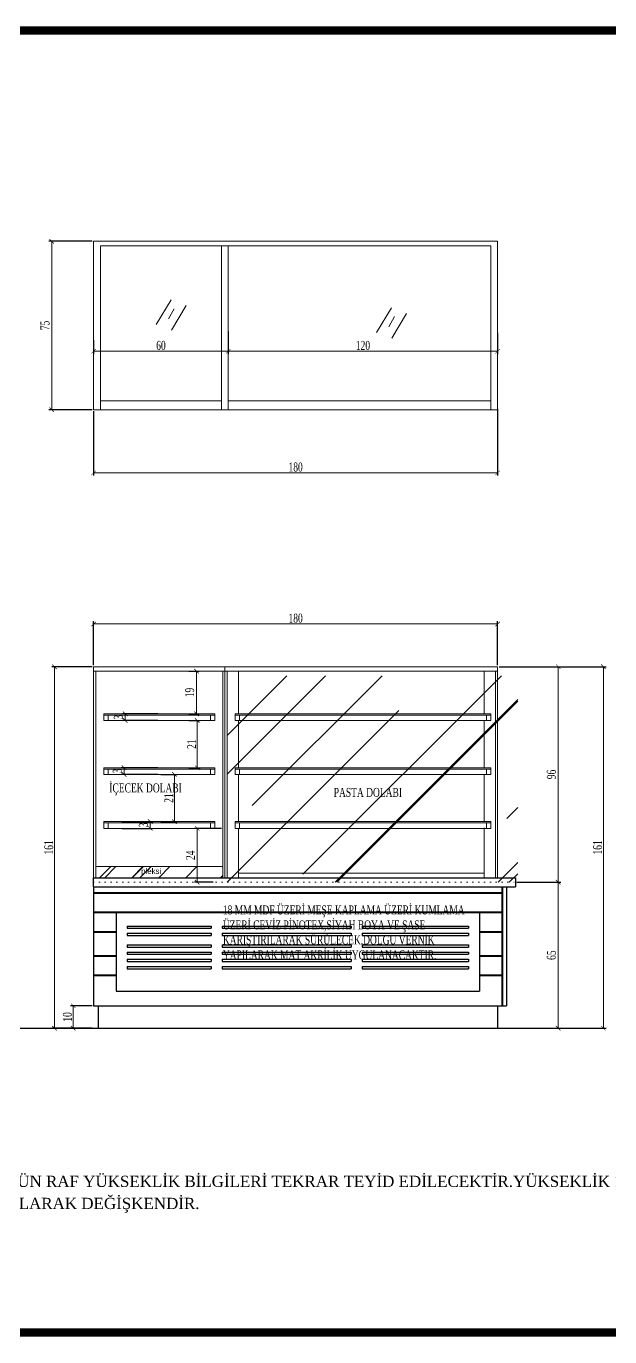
# Model space of a CAD drawing. Extents: x 58467 to 79089, y -33726 to -17391.
# Drawn here: x 69835 to 70095, y -17975 to -17391 of the extents above; entities that cross this region are included whole.
import ezdxf

# ---------------------------------------------------------------- set-up
doc = ezdxf.new("R2010")
doc.units = 0
doc.header["$LTSCALE"] = 100
doc.linetypes.add('DOT', pattern=[0.25, 0, -0.25])
doc.layers.add('OLCULENEDIRME', color=210, linetype='Continuous')
doc.layers.add('S2000-002 Çizgi', color=7, linetype='Continuous')
for name, color, linetype, lineweight in [('t_ahsap', 34, 'Continuous', 25), ('t_cam', 132, 'Continuous', 20), ('t_ince', 66, 'Continuous', 18), ('t_kutu p', 40, 'Continuous', 30), ('t_makine', 177, 'Continuous', 18), ('t_mermer', 155, 'Continuous', 20), ('t_olcu', 252, 'Continuous', 20), ('t_tarama', 252, 'Continuous', 15), ('t_yazı', 7, 'Continuous', 25)]:
    doc.layers.add(name, color=color, linetype=linetype, lineweight=lineweight)
doc.styles.add('antet', font='arial.ttf')
doc.styles.add('DC_TEXTSTYLE4', font='times.ttf', dxfattribs={"height": 0.2})
doc.styles.add('Ölçü50', font='georgia.ttf', dxfattribs={"width": 0.7})
doc.dimstyles.new('olcu10', dxfattribs={"dimtxt": 4, "dimasz": 2, "dimexe": 1.25, "dimexo": 0.625, "dimgap": 0.5, "dimtad": 1, "dimdec": 1, "dimzin": 9, "dimtxsty": 'Ölçü50', "dimblk": 'ARCHTICK', "dimcen": 2, "dimclrd": 256, "dimclre": 256, "dimclrt": 1, "dimazin": 2, "dimtfac": 1, "dimtdec": 1, "dimtix": 1, "dimtmove": 0, "dimatfit": 3, "dimldrblk": 'ARCHTICK', "dimfxl": 1, "dimlwd": -1, "dimarcsym": 0})

# ---------------------------------------------------------------- blocks, each defined once
blk = doc.blocks.new('_ArchTick')
at = {"layer": 'S2000-002 Çizgi', "color": 0, "const_width": 0.15}
blk.add_lwpolyline([(-0.5, -0.5), (0.5, 0.5)], dxfattribs=at)
blk = doc.blocks.new('*D207')
at = {"layer": 'DEFPOINTS', "color": 0, "transparency": 16777216}
for p in [(69864.99, -17676.51, 0), (69847.55, -17837.51), (69864.99, -17837.51, 0)]:
    blk.add_point(p, dxfattribs=at)
at = {"layer": 't_olcu', "lineweight": -2, "transparency": 16777216}
for p, q in [((69864.37, -17676.51), (69846.3, -17676.51)), ((69864.37, -17837.51), (69846.3, -17837.51))]:
    blk.add_line(p, q, dxfattribs=at)
at = {"layer": 't_olcu', "transparency": 16777216}
blk.add_line((69847.55, -17676.51), (69847.55, -17837.51), dxfattribs=at)
at = {"layer": 't_olcu', "transparency": 16777216, "xscale": 2, "yscale": 2, "zscale": 2}
for p, rotation in [((69847.55, -17676.51), 90), ((69847.55, -17837.51), 270)]:
    blk.add_blockref('_ArchTick', p, dxfattribs=dict(at, rotation=rotation))
at = {"layer": 't_olcu', "color": 1, "transparency": 16777216, "insert": (69844.98, -17757.01), "char_height": 4, "attachment_point": 5, "rotation": 90, "style": 'Ölçü50'}
blk.add_mtext('161', dxfattribs=at)
blk = doc.blocks.new('*D190')
at = {"layer": 'DEFPOINTS', "color": 0, "transparency": 16777216}
for p in [(70052.89, -17772.51, 0), (70052.89, -17837.51, 0), (70071.97, -17837.51)]:
    blk.add_point(p, dxfattribs=at)
at = {"layer": 't_olcu', "lineweight": -2, "transparency": 16777216}
for p, q in [((70053.52, -17772.51), (70073.22, -17772.51)), ((70053.52, -17837.51), (70073.22, -17837.51))]:
    blk.add_line(p, q, dxfattribs=at)
at = {"layer": 't_olcu', "transparency": 16777216}
blk.add_line((70071.97, -17772.51), (70071.97, -17837.51), dxfattribs=at)
at = {"layer": 't_olcu', "transparency": 16777216, "xscale": 2, "yscale": 2, "zscale": 2}
for p, rotation in [((70071.97, -17772.51), 90), ((70071.97, -17837.51), 270)]:
    blk.add_blockref('_ArchTick', p, dxfattribs=dict(at, rotation=rotation))
at = {"layer": 't_olcu', "color": 1, "transparency": 16777216, "insert": (70068.95, -17805.01), "char_height": 4, "attachment_point": 5, "rotation": 90, "style": 'Ölçü50'}
blk.add_mtext('65', dxfattribs=at)
blk = doc.blocks.new('*D208')
at = {"layer": 'DEFPOINTS', "color": 0, "transparency": 16777216}
for p in [(70044.99, -17676.51, 0), (70071.97, -17676.51), (70052.89, -17772.51, 0)]:
    blk.add_point(p, dxfattribs=at)
at = {"layer": 't_olcu', "lineweight": -2, "transparency": 16777216}
for p, q in [((70045.62, -17676.51), (70073.22, -17676.51)), ((70053.52, -17772.51), (70073.22, -17772.51))]:
    blk.add_line(p, q, dxfattribs=at)
at = {"layer": 't_olcu', "transparency": 16777216}
blk.add_line((70071.97, -17772.51), (70071.97, -17676.51), dxfattribs=at)
at = {"layer": 't_olcu', "transparency": 16777216, "xscale": 2, "yscale": 2, "zscale": 2}
for p, rotation in [((70071.97, -17676.51), 90), ((70071.97, -17772.51), 270)]:
    blk.add_blockref('_ArchTick', p, dxfattribs=dict(at, rotation=rotation))
at = {"layer": 't_olcu', "color": 1, "transparency": 16777216, "insert": (70068.94, -17724.51), "char_height": 4, "attachment_point": 5, "rotation": 90, "style": 'Ölçü50'}
blk.add_mtext('96', dxfattribs=at)
blk = doc.blocks.new('*D209')
at = {"layer": 'DEFPOINTS', "color": 0, "transparency": 16777216}
for p in [(70065.56, -17676.51), (70065.04, -17837.51, 0), (70092.09, -17837.51)]:
    blk.add_point(p, dxfattribs=at)
at = {"layer": 't_olcu', "lineweight": -2, "transparency": 16777216}
for p, q in [((70066.18, -17676.51), (70093.34, -17676.51)), ((70065.67, -17837.51), (70093.34, -17837.51))]:
    blk.add_line(p, q, dxfattribs=at)
at = {"layer": 't_olcu', "transparency": 16777216}
blk.add_line((70092.09, -17676.51), (70092.09, -17837.51), dxfattribs=at)
at = {"layer": 't_olcu', "transparency": 16777216, "xscale": 2, "yscale": 2, "zscale": 2}
for p, rotation in [((70092.09, -17676.51), 90), ((70092.09, -17837.51), 270)]:
    blk.add_blockref('_ArchTick', p, dxfattribs=dict(at, rotation=rotation))
at = {"layer": 't_olcu', "color": 1, "transparency": 16777216, "insert": (70089.53, -17757.01), "char_height": 4, "attachment_point": 5, "rotation": 90, "style": 'Ölçü50'}
blk.add_mtext('161', dxfattribs=at)
blk = doc.blocks.new('*D210')
at = {"layer": 'DEFPOINTS', "color": 0, "transparency": 16777216}
for p in [(70044.99, -17657.48), (69864.99, -17676.51, 0), (70044.99, -17676.51, 0)]:
    blk.add_point(p, dxfattribs=at)
at = {"layer": 't_olcu', "lineweight": -2, "transparency": 16777216}
for p, q in [((69864.99, -17675.89), (69864.99, -17656.23)), ((70044.99, -17675.89), (70044.99, -17656.23))]:
    blk.add_line(p, q, dxfattribs=at)
at = {"layer": 't_olcu', "transparency": 16777216}
blk.add_line((69864.99, -17657.48), (70044.99, -17657.48), dxfattribs=at)
at = {"layer": 't_olcu', "transparency": 16777216, "xscale": 2, "yscale": 2, "zscale": 2, "rotation": 180}
blk.add_blockref('_ArchTick', (69864.99, -17657.48), dxfattribs=at)
at = {"layer": 't_olcu', "transparency": 16777216, "xscale": 2, "yscale": 2, "zscale": 2}
blk.add_blockref('_ArchTick', (70044.99, -17657.48), dxfattribs=at)
at = {"layer": 't_olcu', "color": 1, "transparency": 16777216, "insert": (69954.99, -17654.91), "char_height": 4, "attachment_point": 5, "style": 'Ölçü50'}
blk.add_mtext('180', dxfattribs=at)
blk = doc.blocks.new('*D191')
at = {"layer": 'DEFPOINTS', "color": 0, "transparency": 16777216}
for p in [(69864.99, -17562.03, 0), (70044.99, -17560.96, 0), (70044.99, -17590.17)]:
    blk.add_point(p, dxfattribs=at)
at = {"layer": 't_olcu', "lineweight": -2, "transparency": 16777216}
for p, q in [((69864.99, -17562.65), (69864.99, -17591.42)), ((70044.99, -17561.58), (70044.99, -17591.42))]:
    blk.add_line(p, q, dxfattribs=at)
at = {"layer": 't_olcu', "transparency": 16777216}
blk.add_line((69864.99, -17590.17), (70044.99, -17590.17), dxfattribs=at)
at = {"layer": 't_olcu', "transparency": 16777216, "xscale": 2, "yscale": 2, "zscale": 2, "rotation": 180}
blk.add_blockref('_ArchTick', (69864.99, -17590.17), dxfattribs=at)
at = {"layer": 't_olcu', "transparency": 16777216, "xscale": 2, "yscale": 2, "zscale": 2}
blk.add_blockref('_ArchTick', (70044.99, -17590.17), dxfattribs=at)
at = {"layer": 't_olcu', "color": 1, "transparency": 16777216, "insert": (69954.99, -17587.59), "char_height": 4, "attachment_point": 5, "style": 'Ölçü50'}
blk.add_mtext('180', dxfattribs=at)
blk = doc.blocks.new('*D192')
at = {"layer": 'DEFPOINTS', "color": 0, "transparency": 16777216}
for p in [(69846.32, -17487.03), (69864.99, -17487.03, 0), (69864.99, -17562.03, 0)]:
    blk.add_point(p, dxfattribs=at)
at = {"layer": 't_olcu', "lineweight": -2, "transparency": 16777216}
for p, q in [((69864.37, -17487.03), (69845.07, -17487.03)), ((69864.37, -17562.03), (69845.07, -17562.03))]:
    blk.add_line(p, q, dxfattribs=at)
at = {"layer": 't_olcu', "transparency": 16777216}
blk.add_line((69846.32, -17562.03), (69846.32, -17487.03), dxfattribs=at)
at = {"layer": 't_olcu', "transparency": 16777216, "xscale": 2, "yscale": 2, "zscale": 2}
for p, rotation in [((69846.32, -17487.03), 90), ((69846.32, -17562.03), 270)]:
    blk.add_blockref('_ArchTick', p, dxfattribs=dict(at, rotation=rotation))
at = {"layer": 't_olcu', "color": 1, "transparency": 16777216, "insert": (69843.32, -17524.53), "char_height": 4, "attachment_point": 5, "rotation": 90, "style": 'Ölçü50'}
blk.add_mtext('75', dxfattribs=at)
blk = doc.blocks.new('*D193')
at = {"layer": 'DEFPOINTS', "color": 0, "transparency": 16777216}
for p in [(69924.99, -17526.53, 0), (69864.99, -17530.38, 0), (69924.99, -17535.98)]:
    blk.add_point(p, dxfattribs=at)
at = {"layer": 't_olcu', "lineweight": -2, "transparency": 16777216}
for p, q in [((69924.99, -17527.15), (69924.99, -17537.23)), ((69864.99, -17531.01), (69864.99, -17537.23))]:
    blk.add_line(p, q, dxfattribs=at)
at = {"layer": 't_olcu', "transparency": 16777216}
blk.add_line((69864.99, -17535.98), (69924.99, -17535.98), dxfattribs=at)
at = {"layer": 't_olcu', "transparency": 16777216, "xscale": 2, "yscale": 2, "zscale": 2, "rotation": 180}
blk.add_blockref('_ArchTick', (69864.99, -17535.98), dxfattribs=at)
at = {"layer": 't_olcu', "transparency": 16777216, "xscale": 2, "yscale": 2, "zscale": 2}
blk.add_blockref('_ArchTick', (69924.99, -17535.98), dxfattribs=at)
at = {"layer": 't_olcu', "color": 1, "transparency": 16777216, "insert": (69894.99, -17533.42), "char_height": 4, "attachment_point": 5, "style": 'Ölçü50'}
blk.add_mtext('60', dxfattribs=at)
blk = doc.blocks.new('*D194')
at = {"layer": 'DEFPOINTS', "color": 0, "transparency": 16777216}
for p in [(69924.99, -17527.15), (70044.99, -17527.15, 0), (70044.99, -17535.98)]:
    blk.add_point(p, dxfattribs=at)
at = {"layer": 't_olcu', "lineweight": -2, "transparency": 16777216}
for p, q in [((69924.99, -17527.78), (69924.99, -17537.23)), ((70044.99, -17527.78), (70044.99, -17537.23))]:
    blk.add_line(p, q, dxfattribs=at)
at = {"layer": 't_olcu', "transparency": 16777216}
blk.add_line((69924.99, -17535.98), (70044.99, -17535.98), dxfattribs=at)
at = {"layer": 't_olcu', "transparency": 16777216, "xscale": 2, "yscale": 2, "zscale": 2, "rotation": 180}
blk.add_blockref('_ArchTick', (69924.99, -17535.98), dxfattribs=at)
at = {"layer": 't_olcu', "transparency": 16777216, "xscale": 2, "yscale": 2, "zscale": 2}
blk.add_blockref('_ArchTick', (70044.99, -17535.98), dxfattribs=at)
at = {"layer": 't_olcu', "color": 1, "transparency": 16777216, "insert": (69984.99, -17533.43), "char_height": 4, "attachment_point": 5, "style": 'Ölçü50'}
blk.add_mtext('120', dxfattribs=at)
blk = doc.blocks.new('*D195')
at = {"layer": 'DEFPOINTS', "color": 0, "transparency": 16777216}
for p in [(69864.99, -17827.51, 0), (69855.89, -17837.51), (69864.99, -17837.51)]:
    blk.add_point(p, dxfattribs=at)
at = {"layer": 't_olcu', "lineweight": -2, "transparency": 16777216}
for p, q in [((69864.37, -17827.51), (69854.64, -17827.51)), ((69864.37, -17837.51), (69854.64, -17837.51))]:
    blk.add_line(p, q, dxfattribs=at)
at = {"layer": 't_olcu', "transparency": 16777216}
blk.add_line((69855.89, -17827.51), (69855.89, -17837.51), dxfattribs=at)
at = {"layer": 't_olcu', "transparency": 16777216, "xscale": 2, "yscale": 2, "zscale": 2}
for p, rotation in [((69855.89, -17827.51), 90), ((69855.89, -17837.51), 270)]:
    blk.add_blockref('_ArchTick', p, dxfattribs=dict(at, rotation=rotation))
at = {"layer": 't_olcu', "color": 1, "transparency": 16777216, "insert": (69853.34, -17832.51), "char_height": 4, "attachment_point": 5, "rotation": 90, "style": 'Ölçü50'}
blk.add_mtext('10', dxfattribs=at)
blk = doc.blocks.new('*D186')
at = {"layer": 'DEFPOINTS', "color": 0, "transparency": 16777216}
for p in [(69906.77, -17678.51, 0), (69906.77, -17697.51, 0), (69910.79, -17697.51)]:
    blk.add_point(p, dxfattribs=at)
at = {"layer": 't_olcu', "lineweight": -2, "transparency": 16777216}
for p, q in [((69907.4, -17678.51), (69912.04, -17678.51)), ((69907.4, -17697.51), (69912.04, -17697.51))]:
    blk.add_line(p, q, dxfattribs=at)
at = {"layer": 't_olcu', "transparency": 16777216}
blk.add_line((69910.79, -17678.51), (69910.79, -17697.51), dxfattribs=at)
at = {"layer": 't_olcu', "transparency": 16777216, "xscale": 2, "yscale": 2, "zscale": 2}
for p, rotation in [((69910.79, -17678.51), 90), ((69910.79, -17697.51), 270)]:
    blk.add_blockref('_ArchTick', p, dxfattribs=dict(at, rotation=rotation))
at = {"layer": 't_olcu', "color": 1, "transparency": 16777216, "insert": (69907.77, -17688.01), "char_height": 4, "attachment_point": 5, "rotation": 90, "style": 'Ölçü50'}
blk.add_mtext('19', dxfattribs=at)
blk = doc.blocks.new('*D202')
at = {"layer": 'DEFPOINTS', "color": 0, "transparency": 16777216}
for p in [(69879.04, -17697.51), (69894.24, -17697.51, 0), (69894.24, -17700.51, 0)]:
    blk.add_point(p, dxfattribs=at)
at = {"layer": 't_olcu', "lineweight": -2, "transparency": 16777216}
for p, q in [((69893.62, -17697.51), (69877.79, -17697.51)), ((69893.62, -17700.51), (69877.79, -17700.51))]:
    blk.add_line(p, q, dxfattribs=at)
at = {"layer": 't_olcu', "transparency": 16777216}
blk.add_line((69879.04, -17700.51), (69879.04, -17697.51), dxfattribs=at)
at = {"layer": 't_olcu', "transparency": 16777216, "xscale": 2, "yscale": 2, "zscale": 2}
for p, rotation in [((69879.04, -17697.51), 90), ((69879.04, -17700.51), 270)]:
    blk.add_blockref('_ArchTick', p, dxfattribs=dict(at, rotation=rotation))
at = {"layer": 't_olcu', "color": 1, "transparency": 16777216, "insert": (69876.03, -17699.01), "char_height": 4, "attachment_point": 5, "rotation": 90, "style": 'Ölçü50'}
blk.add_mtext('3', dxfattribs=at)
blk = doc.blocks.new('*D205')
at = {"layer": 'DEFPOINTS', "color": 0, "transparency": 16777216}
for p in [(69894.24, -17724.51, 0), (69894.24, -17745.51, 0), (69900.95, -17745.51)]:
    blk.add_point(p, dxfattribs=at)
at = {"layer": 't_olcu', "lineweight": -2, "transparency": 16777216}
for p, q in [((69894.87, -17724.51), (69902.2, -17724.51)), ((69894.87, -17745.51), (69902.2, -17745.51))]:
    blk.add_line(p, q, dxfattribs=at)
at = {"layer": 't_olcu', "transparency": 16777216}
blk.add_line((69900.95, -17724.51), (69900.95, -17745.51), dxfattribs=at)
at = {"layer": 't_olcu', "transparency": 16777216, "xscale": 2, "yscale": 2, "zscale": 2}
for p, rotation in [((69900.95, -17724.51), 90), ((69900.95, -17745.51), 270)]:
    blk.add_blockref('_ArchTick', p, dxfattribs=dict(at, rotation=rotation))
at = {"layer": 't_olcu', "color": 1, "transparency": 16777216, "insert": (69898.45, -17735.01), "char_height": 4, "attachment_point": 5, "rotation": 90, "style": 'Ölçü50'}
blk.add_mtext('21', dxfattribs=at)
blk = doc.blocks.new('*D187')
at = {"layer": 'DEFPOINTS', "color": 0, "transparency": 16777216}
for p in [(69906.77, -17700.51, 0), (69906.77, -17721.51, 0), (69911.15, -17721.51)]:
    blk.add_point(p, dxfattribs=at)
at = {"layer": 't_olcu', "lineweight": -2, "transparency": 16777216}
for p, q in [((69907.4, -17700.51), (69912.4, -17700.51)), ((69907.4, -17721.51), (69912.4, -17721.51))]:
    blk.add_line(p, q, dxfattribs=at)
at = {"layer": 't_olcu', "transparency": 16777216}
blk.add_line((69911.15, -17700.51), (69911.15, -17721.51), dxfattribs=at)
at = {"layer": 't_olcu', "transparency": 16777216, "xscale": 2, "yscale": 2, "zscale": 2}
for p, rotation in [((69911.15, -17700.51), 90), ((69911.15, -17721.51), 270)]:
    blk.add_blockref('_ArchTick', p, dxfattribs=dict(at, rotation=rotation))
at = {"layer": 't_olcu', "color": 1, "transparency": 16777216, "insert": (69908.65, -17711.01), "char_height": 4, "attachment_point": 5, "rotation": 90, "style": 'Ölçü50'}
blk.add_mtext('21', dxfattribs=at)
blk = doc.blocks.new('*D206')
at = {"layer": 'DEFPOINTS', "color": 0, "transparency": 16777216}
for p in [(69894.24, -17721.51, 0), (69878.55, -17724.51), (69894.24, -17724.51, 0)]:
    blk.add_point(p, dxfattribs=at)
at = {"layer": 't_olcu', "lineweight": -2, "transparency": 16777216}
for p, q in [((69893.62, -17721.51), (69877.3, -17721.51)), ((69893.62, -17724.51), (69877.3, -17724.51))]:
    blk.add_line(p, q, dxfattribs=at)
at = {"layer": 't_olcu', "transparency": 16777216}
blk.add_line((69878.55, -17721.51), (69878.55, -17724.51), dxfattribs=at)
at = {"layer": 't_olcu', "transparency": 16777216, "xscale": 2, "yscale": 2, "zscale": 2}
for p, rotation in [((69878.55, -17721.51), 90), ((69878.55, -17724.51), 270)]:
    blk.add_blockref('_ArchTick', p, dxfattribs=dict(at, rotation=rotation))
at = {"layer": 't_olcu', "color": 1, "transparency": 16777216, "insert": (69875.54, -17723.01), "char_height": 4, "attachment_point": 5, "rotation": 90, "style": 'Ölçü50'}
blk.add_mtext('3', dxfattribs=at)
blk = doc.blocks.new('*D188')
at = {"layer": 'DEFPOINTS', "color": 0, "transparency": 16777216}
for p in [(69922.53, -17748.51, 0), (69911.12, -17772.51), (69918.91, -17772.51, 0)]:
    blk.add_point(p, dxfattribs=at)
at = {"layer": 't_olcu', "lineweight": -2, "transparency": 16777216}
for p, q in [((69921.9, -17748.51), (69909.87, -17748.51)), ((69918.28, -17772.51), (69909.87, -17772.51))]:
    blk.add_line(p, q, dxfattribs=at)
at = {"layer": 't_olcu', "transparency": 16777216}
blk.add_line((69911.12, -17748.51), (69911.12, -17772.51), dxfattribs=at)
at = {"layer": 't_olcu', "transparency": 16777216, "xscale": 2, "yscale": 2, "zscale": 2}
for p, rotation in [((69911.12, -17748.51), 90), ((69911.12, -17772.51), 270)]:
    blk.add_blockref('_ArchTick', p, dxfattribs=dict(at, rotation=rotation))
at = {"layer": 't_olcu', "color": 1, "transparency": 16777216, "insert": (69908.11, -17760.51), "char_height": 4, "attachment_point": 5, "rotation": 90, "style": 'Ölçü50'}
blk.add_mtext('24', dxfattribs=at)
blk = doc.blocks.new('*D189')
at = {"layer": 'DEFPOINTS', "color": 0, "transparency": 16777216}
for p in [(69876.94, -17745.51, 0), (69876.94, -17748.51, 0), (69890.19, -17748.51)]:
    blk.add_point(p, dxfattribs=at)
at = {"layer": 't_olcu', "lineweight": -2, "transparency": 16777216}
for p, q in [((69877.56, -17745.51), (69891.44, -17745.51)), ((69877.56, -17748.51), (69891.44, -17748.51))]:
    blk.add_line(p, q, dxfattribs=at)
at = {"layer": 't_olcu', "transparency": 16777216}
blk.add_line((69890.19, -17745.51), (69890.19, -17748.51), dxfattribs=at)
at = {"layer": 't_olcu', "transparency": 16777216, "xscale": 2, "yscale": 2, "zscale": 2}
for p, rotation in [((69890.19, -17745.51), 90), ((69890.19, -17748.51), 270)]:
    blk.add_blockref('_ArchTick', p, dxfattribs=dict(at, rotation=rotation))
at = {"layer": 't_olcu', "color": 1, "transparency": 16777216, "insert": (69887.18, -17747.01), "char_height": 4, "attachment_point": 5, "rotation": 90, "style": 'Ölçü50'}
blk.add_mtext('3', dxfattribs=at)

msp = doc.modelspace()

# ---------------------------------------------------------------- hatches: boundary and pattern name
at = {"layer": 't_tarama'}
h = msp.add_hatch(dxfattribs=at)
h.set_pattern_fill('AR-RROOF', color=256, scale=2, angle=45)
h.set_pattern_definition([(45, (39941.434, -16481.264), (43.10523, 114.94728), [762, -101.6, 254, -50.8]), (45, (39971.25, -16415.53), (-83.69599, 11.85394), [152.4, -16.764, 304.8, -38.1]), (45, (39928.862, -16432.77), (162.72224, 210.856414), [406.4, -71.12, 203.2, -50.8])])
h.paths.add_polyline_path([(69924.49, -17680.51), (70053.99, -17680.51), (70053.99, -17772.51), (69924.49, -17772.51)])
h = msp.add_hatch(dxfattribs=at)
h.set_pattern_fill('AR-RROOF', color=256, scale=0.5, angle=45)
h.set_pattern_definition([(45, (39961.434, -16479.264), (10.7763073, 28.7368196), [190.5, -25.4, 63.5, -12.7]), (45, (39968.888, -16462.83), (-20.923997, 2.9634845), [38.1, -4.191, 76.2, -9.525]), (45, (39958.291, -16467.141), (40.6805602, 52.7141034), [101.6, -17.78, 50.8, -12.7])])
h.paths.add_polyline_path([(69865.99, -17770.51), (69922.49, -17770.51), (69922.49, -17765.51), (69865.99, -17765.51)])

# ---------------------------------------------------------------- linework, layer by layer
at = {"color": 252, "const_width": 3.74}
msp.add_lwpolyline([(69551.16, -17973.1), (69551.16, -17393.1), (70391.58, -17393.1), (70391.58, -17973.1)], close=True, dxfattribs=at)
at = {"layer": 'OLCULENEDIRME'}
msp.add_line((69586.27, -17837.51, 0), (70065.04, -17837.51, 0), dxfattribs=at)
at = {"layer": 't_ahsap'}
for p, q in [((69864.99, -17774.51, 0), (69864.99, -17827.51, 0)), ((69864.99, -17777.01, 0), (70046.89, -17777.01, 0)), ((69864.99, -17777.31, 0), (70046.89, -17777.31, 0)), ((69864.99, -17785.71, 0), (70046.89, -17785.71, 0)), ((69864.99, -17786.01, 0), (70046.89, -17786.01, 0)), ((69874.99, -17786.01, 0), (70036.89, -17786.01, 0)), ((69874.99, -17786.01, 0), (69874.99, -17821.01, 0)), ((70036.89, -17786.01, 0), (70036.89, -17821.01, 0)), ((70036.89, -17786.01, 0), (70046.89, -17786.01, 0)), ((69879.99, -17792.01, 0), (69917.33, -17792.01, 0)), ((69879.99, -17792.01, 0), (69879.99, -17793.01, 0)), ((69917.33, -17792.01, 0), (69917.33, -17793.01, 0)), ((69922.33, -17792.01, 0), (69979.66, -17792.01, 0)), ((69922.33, -17792.01, 0), (69922.33, -17793.01, 0)), ((69979.66, -17792.01, 0), (69979.66, -17793.01, 0)), ((69984.66, -17792.01, 0), (70031.99, -17792.01, 0)), ((69984.66, -17792.01, 0), (69984.66, -17793.01, 0)), ((70031.99, -17792.01, 0), (70031.99, -17793.01, 0)), ((69864.99, -17794.41, 0), (69874.99, -17794.41, 0)), ((69864.99, -17794.71, 0), (69874.99, -17794.71, 0)), ((69879.99, -17793.01, 0), (69917.33, -17793.01, 0)), ((69879.99, -17795.21, 0), (69917.33, -17795.21, 0)), ((69879.99, -17795.21, 0), (69879.99, -17796.21, 0)), ((69879.99, -17796.21, 0), (69917.33, -17796.21, 0)), ((69917.33, -17795.21, 0), (69917.33, -17796.21, 0)), ((69922.33, -17793.01, 0), (69979.66, -17793.01, 0)), ((69922.33, -17795.21, 0), (69979.66, -17795.21, 0)), ((69922.33, -17795.21, 0), (69922.33, -17796.21, 0)), ((69922.33, -17796.21, 0), (69979.66, -17796.21, 0)), ((69979.66, -17795.21, 0), (69979.66, -17796.21, 0)), ((69984.66, -17793.01, 0), (70031.99, -17793.01, 0)), ((69984.66, -17795.21, 0), (70031.99, -17795.21, 0)), ((69984.66, -17795.21, 0), (69984.66, -17796.21, 0)), ((69984.66, -17796.21, 0), (70031.99, -17796.21, 0)), ((70031.99, -17795.21, 0), (70031.99, -17796.21, 0)), ((70036.89, -17794.41, 0), (70046.89, -17794.41, 0)), ((70036.89, -17794.71, 0), (70046.89, -17794.71, 0)), ((69879.99, -17800.41, 0), (69879.99, -17801.41, 0)), ((69879.99, -17800.41, 0), (69917.33, -17800.41, 0)), ((69879.99, -17801.41, 0), (69917.33, -17801.41, 0)), ((69879.99, -17803.61, 0), (69879.99, -17804.61, 0)), ((69879.99, -17803.61, 0), (69917.33, -17803.61, 0)), ((69917.33, -17800.41, 0), (69917.33, -17801.41, 0)), ((69917.33, -17803.61, 0), (69917.33, -17804.61, 0)), ((69922.33, -17800.41, 0), (69922.33, -17801.41, 0)), ((69922.33, -17800.41, 0), (69979.66, -17800.41, 0)), ((69922.33, -17801.41, 0), (69979.66, -17801.41, 0)), ((69922.33, -17803.61, 0), (69922.33, -17804.61, 0)), ((69922.33, -17803.61, 0), (69979.66, -17803.61, 0)), ((69979.66, -17800.41, 0), (69979.66, -17801.41, 0)), ((69979.66, -17803.61, 0), (69979.66, -17804.61, 0)), ((69984.66, -17800.41, 0), (69984.66, -17801.41, 0)), ((69984.66, -17800.41, 0), (70031.99, -17800.41, 0)), ((69984.66, -17801.41, 0), (70031.99, -17801.41, 0)), ((69984.66, -17803.61, 0), (69984.66, -17804.61, 0)), ((69984.66, -17803.61, 0), (70031.99, -17803.61, 0)), ((70031.99, -17800.41, 0), (70031.99, -17801.41, 0)), ((70031.99, -17803.61, 0), (70031.99, -17804.61, 0)), ((69864.99, -17805.11, 0), (69874.99, -17805.11, 0)), ((69864.99, -17805.41, 0), (69874.99, -17805.41, 0)), ((69879.99, -17804.61, 0), (69917.33, -17804.61, 0)), ((69879.99, -17806.81, 0), (69879.99, -17807.81, 0)), ((69879.99, -17806.81, 0), (69917.33, -17806.81, 0)), ((69879.99, -17807.81, 0), (69917.33, -17807.81, 0)), ((69917.33, -17806.81, 0), (69917.33, -17807.81, 0)), ((69922.33, -17804.61, 0), (69979.66, -17804.61, 0)), ((69922.33, -17806.81, 0), (69922.33, -17807.81, 0)), ((69922.33, -17806.81, 0), (69979.66, -17806.81, 0)), ((69922.33, -17807.81, 0), (69979.66, -17807.81, 0)), ((69979.66, -17806.81, 0), (69979.66, -17807.81, 0)), ((69984.66, -17804.61, 0), (70031.99, -17804.61, 0)), ((69984.66, -17806.81, 0), (69984.66, -17807.81, 0)), ((69984.66, -17806.81, 0), (70031.99, -17806.81, 0)), ((69984.66, -17807.81, 0), (70031.99, -17807.81, 0)), ((70031.99, -17806.81, 0), (70031.99, -17807.81, 0)), ((70036.89, -17805.11, 0), (70046.89, -17805.11, 0)), ((70036.89, -17805.41, 0), (70046.89, -17805.41, 0)), ((69864.99, -17813.81, 0), (69874.99, -17813.81, 0)), ((69864.99, -17814.11, 0), (69874.99, -17814.11, 0)), ((69879.99, -17810.01, 0), (69879.99, -17811.01, 0)), ((69879.99, -17810.01, 0), (69917.33, -17810.01, 0)), ((69879.99, -17811.01, 0), (69917.33, -17811.01, 0)), ((69917.33, -17810.01, 0), (69917.33, -17811.01, 0)), ((69922.33, -17810.01, 0), (69922.33, -17811.01, 0)), ((69922.33, -17810.01, 0), (69979.66, -17810.01, 0)), ((69922.33, -17811.01, 0), (69979.66, -17811.01, 0)), ((69979.66, -17810.01, 0), (69979.66, -17811.01, 0)), ((69984.66, -17810.01, 0), (69984.66, -17811.01, 0)), ((69984.66, -17810.01, 0), (70031.99, -17810.01, 0)), ((69984.66, -17811.01, 0), (70031.99, -17811.01, 0)), ((70031.99, -17810.01, 0), (70031.99, -17811.01, 0)), ((70036.89, -17813.81, 0), (70046.89, -17813.81, 0)), ((70036.89, -17814.11, 0), (70046.89, -17814.11, 0)), ((69874.99, -17821.01, 0), (70036.89, -17821.01, 0)), ((69864.99, -17827.51, 0), (70046.89, -17827.51, 0)), ((69866.99, -17827.51, 0), (69866.99, -17837.51, 0)), ((70044.89, -17827.51, 0), (70044.89, -17837.51, 0))]:
    msp.add_line(p, q, dxfattribs=at)
at = {"layer": 't_cam'}
for p, q in [((69864.99, -17676.51, 0), (69923.49, -17676.51, 0)), ((69864.99, -17676.51, 0), (69864.99, -17770.51, 0)), ((69864.99, -17678.51, 0), (69923.49, -17678.51, 0)), ((69865.99, -17770.51, 0), (69865.99, -17678.51, 0)), ((69922.49, -17770.51, 0), (69922.49, -17678.51, 0)), ((69923.49, -17676.51, 0), (70044.99, -17676.51, 0)), ((69923.49, -17676.51, 0), (69923.49, -17770.51, 0)), ((69923.49, -17676.51, 0), (69923.49, -17770.51, 0)), ((69923.49, -17678.51, 0), (70044.99, -17678.51, 0)), ((69924.49, -17770.51, 0), (69924.49, -17678.51, 0)), ((69929.49, -17697.51, 0), (69929.49, -17678.51, 0)), ((70038.99, -17697.51, 0), (70038.99, -17678.51, 0)), ((70043.99, -17770.51, 0), (70043.99, -17678.51, 0)), ((70044.99, -17676.51, 0), (70044.99, -17770.51, 0)), ((69869.49, -17697.51, 0), (69918.99, -17697.51, 0)), ((69869.49, -17700.51, 0), (69869.49, -17697.51, 0)), ((69869.49, -17698.11, 0), (69918.99, -17698.11, 0)), ((69871.49, -17700.51, 0), (69871.49, -17698.11, 0)), ((69916.99, -17700.51, 0), (69916.99, -17698.11, 0)), ((69918.99, -17700.51, 0), (69918.99, -17697.51, 0)), ((69927.99, -17697.51, 0), (70041.99, -17697.51, 0)), ((69927.99, -17700.51, 0), (69927.99, -17697.51, 0)), ((69927.99, -17698.11, 0), (70041.99, -17698.11, 0)), ((69929.99, -17700.51, 0), (69929.99, -17698.11, 0)), ((70039.99, -17700.51, 0), (70039.99, -17698.11, 0)), ((70041.99, -17700.51, 0), (70041.99, -17697.51, 0)), ((69869.49, -17700.51, 0), (69918.99, -17700.51, 0)), ((69869.49, -17700.51, 0), (69918.99, -17700.51, 0)), ((69927.99, -17700.51, 0), (70041.99, -17700.51, 0)), ((69927.99, -17700.51, 0), (70041.99, -17700.51, 0)), ((69929.49, -17721.51, 0), (69929.49, -17700.51, 0)), ((70038.99, -17721.51, 0), (70038.99, -17700.51, 0)), ((69869.49, -17721.51, 0), (69918.99, -17721.51, 0)), ((69869.49, -17724.51, 0), (69869.49, -17721.51, 0)), ((69869.49, -17722.11, 0), (69918.99, -17722.11, 0)), ((69871.49, -17724.51, 0), (69871.49, -17722.11, 0)), ((69916.99, -17724.51, 0), (69916.99, -17722.11, 0)), ((69918.99, -17724.51, 0), (69918.99, -17721.51, 0)), ((69927.99, -17721.51, 0), (70041.99, -17721.51, 0)), ((69927.99, -17724.51, 0), (69927.99, -17721.51, 0)), ((69927.99, -17722.11, 0), (70041.99, -17722.11, 0)), ((69929.99, -17724.51, 0), (69929.99, -17722.11, 0)), ((70039.99, -17724.51, 0), (70039.99, -17722.11, 0)), ((70041.99, -17724.51, 0), (70041.99, -17721.51, 0)), ((69869.49, -17724.51, 0), (69918.99, -17724.51, 0)), ((69869.49, -17724.51, 0), (69918.99, -17724.51, 0)), ((69927.99, -17724.51, 0), (70041.99, -17724.51, 0)), ((69927.99, -17724.51, 0), (70041.99, -17724.51, 0)), ((69929.49, -17745.51, 0), (69929.49, -17724.51, 0)), ((69929.49, -17745.51, 0), (69929.49, -17724.51, 0)), ((70038.99, -17745.51, 0), (70038.99, -17724.51, 0)), ((70038.99, -17745.51, 0), (70038.99, -17724.51, 0)), ((69869.49, -17745.51, 0), (69918.99, -17745.51, 0)), ((69869.49, -17748.51, 0), (69869.49, -17745.51, 0)), ((69918.99, -17748.51, 0), (69918.99, -17745.51, 0)), ((69927.99, -17745.51, 0), (70041.99, -17745.51, 0)), ((69927.99, -17748.51, 0), (69927.99, -17745.51, 0)), ((70041.99, -17748.51, 0), (70041.99, -17745.51, 0)), ((69869.49, -17746.11, 0), (69918.99, -17746.11, 0)), ((69869.49, -17748.51, 0), (69918.99, -17748.51, 0)), ((69869.49, -17748.51, 0), (69918.99, -17748.51, 0)), ((69871.49, -17748.51, 0), (69871.49, -17746.11, 0)), ((69916.99, -17748.51, 0), (69916.99, -17746.11, 0)), ((69927.99, -17746.11, 0), (70041.99, -17746.11, 0)), ((69927.99, -17748.51, 0), (70041.99, -17748.51, 0)), ((69927.99, -17748.51, 0), (70041.99, -17748.51, 0)), ((69929.49, -17768.51, 0), (69929.49, -17748.51, 0)), ((69929.49, -17770.51, 0), (69929.49, -17748.51, 0)), ((69929.99, -17748.51, 0), (69929.99, -17746.11, 0)), ((70038.99, -17768.51, 0), (70038.99, -17748.26, 0)), ((70038.99, -17770.51, 0), (70038.99, -17748.51, 0)), ((70039.99, -17748.51, 0), (70039.99, -17746.11, 0)), ((69865.99, -17765.51, 0), (69922.49, -17765.51, 0)), ((69929.49, -17768.51, 0), (70038.99, -17768.51, 0))]:
    msp.add_line(p, q, dxfattribs=at)
at = {"layer": 't_ince'}
msp.add_line((70047.29, -17774.51, 0), (70047.29, -17827.51, 0), dxfattribs=at)
at = {"layer": 't_kutu p'}
for p, q in [((70046.89, -17774.51, 0), (70046.89, -17827.51, 0)), ((70048.89, -17774.51, 0), (70048.89, -17827.51, 0)), ((70046.89, -17827.51, 0), (70048.89, -17827.51, 0))]:
    msp.add_line(p, q, dxfattribs=at)
at = {"layer": 't_makine', "ltscale": 50, "extrusion": (-1.17078e-07, 5.37294e-08, 1)}
for p, q in [((70044.99, -17487.03, 0), (69864.99, -17487.03, 0)), ((69864.99, -17487.03, 0), (69864.99, -17562.03, 0)), ((70044.99, -17562.03, 0), (70044.99, -17487.03, 0)), ((70041.99, -17489.03, 0), (69867.99, -17489.03, 0)), ((69867.99, -17489.03, 0), (69867.99, -17562.03, 0)), ((69921.99, -17489.03, 0), (69921.99, -17562.03, 0)), ((69924.99, -17489.03, 0), (69924.99, -17562.03, 0)), ((70041.99, -17562.03, 0), (70041.99, -17489.03, 0)), ((69867.99, -17558.03, 0), (69921.99, -17558.03, 0)), ((69924.99, -17558.03, 0), (70041.99, -17558.03, 0)), ((69864.99, -17562.03, 0), (70044.99, -17562.03, 0))]:
    msp.add_line(p, q, dxfattribs=at)
at = {"layer": 't_mermer', "lineweight": 25}
for p, q in [((69864.99, -17770.51, 0), (70052.89, -17770.51, 0)), ((69864.99, -17774.51, 0), (69864.99, -17770.51, 0)), ((69864.99, -17774.51, 0), (70052.89, -17774.51, 0)), ((70052.89, -17770.51, 0), (70052.89, -17774.51, 0))]:
    msp.add_line(p, q, dxfattribs=at)
at = {"layer": 't_tarama', "extrusion": (-1.17078e-07, 5.37294e-08, 1)}
for p, q in [((69892.89, -17524.13, -69.78), (69899.49, -17513.15, -69.78)), ((69900.86, -17517.07, -69.78), (69898.33, -17521.54, -69.78)), ((69899.61, -17526.67, -69.78), (69906.21, -17515.69, -69.78)), ((69991.09, -17527.66, -69.78), (69997.69, -17516.68, -69.78)), ((69999.07, -17520.59, -69.78), (69996.54, -17525.06, -69.78)), ((69997.81, -17530.2, -69.78), (70004.41, -17519.22, -69.78))]:
    msp.add_line(p, q, dxfattribs=at)
at = {"layer": 't_tarama', "linetype": 'DOT', "ltscale": 0.1}
for p, q in [((69864.99, -17772.51, 0), (70052.89, -17772.51, 0)), ((70046.89, -17774.51, 0), (70046.89, -17772.51, 0)), ((70047.29, -17774.51, 0), (70047.29, -17772.51, 0)), ((70048.89, -17774.51, 0), (70048.89, -17772.51, 0))]:
    msp.add_line(p, q, dxfattribs=at)

# ---------------------------------------------------------------- texts
at = {"style": 'DC_TEXTSTYLE4'}
for s, p in [('NOT: İÇECEK BÖLÜMÜN RAF YÜKSEKLİK BİLGİLERİ TEKRAR TEYİD EDİLECEKTİR.YÜKSEKLİK 156 CM OLACAK', (69755.03, -17908.24, 0)), ('DOLAP ÖLÇÜSÜ EN OLARAK DEĞİŞKENDİR.', (69755.03, -17918.07, 0))]:
    msp.add_text(s, height=5, dxfattribs=at).set_placement(p)
at = {"color": 3, "insert": (69886.17, -17766.3, 0), "char_height": 2.5, "attachment_point": 1, "style": 'antet'}
msp.add_mtext_dynamic_manual_height_columns('pleksi', width=30.0185, gutter_width=12.5, heights=[0], dxfattribs=at)
at = {"layer": 't_yazı', "char_height": 4, "attachment_point": 1, "style": 'Ölçü50'}
for s, insert, width in [('İÇECEK DOLABI', (69871.97, -17728.5, 0), 58.0682), ('PASTA DOLABI', (69971.96, -17730.5, 0), 58.0682), ('18 MM MDF ÜZERİ MEŞE KAPLAMA ÜZERİ KUMLAMA ÜZERİ CEVİZ PİNOTEX,SİYAH BOYA VE ŞASE KARIŞTIRILARAK SÜRÜLECEK.DOLGU VERNİK YAPILARAK MAT AKRİLİK UYGULANACAKTIR.', (69922.57, -17782.85, 0), 109.2818)]:
    msp.add_mtext(s, dxfattribs=dict(at, insert=insert, width=width))

# ---------------------------------------------------------------- dimensions: what is measured, and where the dimension line sits
at = {"layer": 't_olcu'}
for base, p1, p2, picture, middle in [((69846.32, -17487.03), (69864.99, -17562.03, 0), (69864.99, -17487.03, 0), '*D192', (69843.32, -17524.53)), ((69847.55, -17837.51), (69864.99, -17676.51, 0), (69864.99, -17837.51, 0), '*D207', (69844.98, -17757.01)), ((70071.97, -17676.51, 0), (70052.89, -17772.51, 0), (70044.99, -17676.51, 0), '*D208', (70068.94, -17724.51, 0)), ((70092.09, -17837.51, 0), (70065.56, -17676.51, 0), (70065.04, -17837.51, 0), '*D209', (70089.53, -17757.01, 0)), ((69910.79, -17697.51), (69906.77, -17678.51, 0), (69906.77, -17697.51, 0), '*D186', (69907.77, -17688.01)), ((69879.04, -17697.51, 0), (69894.24, -17700.51, 0), (69894.24, -17697.51, 0), '*D202', (69876.03, -17699.01, 0)), ((69911.15, -17721.51), (69906.77, -17700.51, 0), (69906.77, -17721.51, 0), '*D187', (69908.65, -17711.01)), ((69878.55, -17724.51, 0), (69894.24, -17721.51, 0), (69894.24, -17724.51, 0), '*D206', (69875.54, -17723.01, 0)), ((69900.95, -17745.51), (69894.24, -17724.51, 0), (69894.24, -17745.51, 0), '*D205', (69898.45, -17735.01)), ((69890.19, -17748.51), (69876.94, -17745.51, 0), (69876.94, -17748.51, 0), '*D189', (69887.18, -17747.01)), ((69911.12, -17772.51), (69922.53, -17748.51, 0), (69918.91, -17772.51, 0), '*D188', (69908.11, -17760.51)), ((70071.97, -17837.51, 0), (70052.89, -17772.51, 0), (70052.89, -17837.51, 0), '*D190', (70068.95, -17805.01, 0)), ((69855.89, -17837.51), (69864.99, -17827.51, 0), (69864.99, -17837.51), '*D195', (69853.34, -17832.51))]:
    dim = msp.add_linear_dim(base=base, p1=p1, p2=p2, angle=90, dimstyle='olcu10', dxfattribs=at)
    dim.commit()
    dim.dimension.update_dxf_attribs({"geometry": picture, "text_midpoint": middle})
for base, p1, p2, picture, middle in [((69924.99, -17535.98), (69864.99, -17530.38, 0), (69924.99, -17526.53, 0), '*D193', (69894.99, -17533.42)), ((70044.99, -17535.98), (69924.99, -17527.15), (70044.99, -17527.15, 0), '*D194', (69984.99, -17533.43)), ((70044.99, -17590.17), (69864.99, -17562.03, 0), (70044.99, -17560.96, 0), '*D191', (69954.99, -17587.59)), ((70044.99, -17657.48), (69864.99, -17676.51, 0), (70044.99, -17676.51, 0), '*D210', (69954.99, -17654.91))]:
    dim = msp.add_linear_dim(base=base, p1=p1, p2=p2, dimstyle='olcu10', dxfattribs=at)
    dim.commit()
    dim.dimension.update_dxf_attribs({"geometry": picture, "text_midpoint": middle})

doc.saveas('drawing.dxf')
